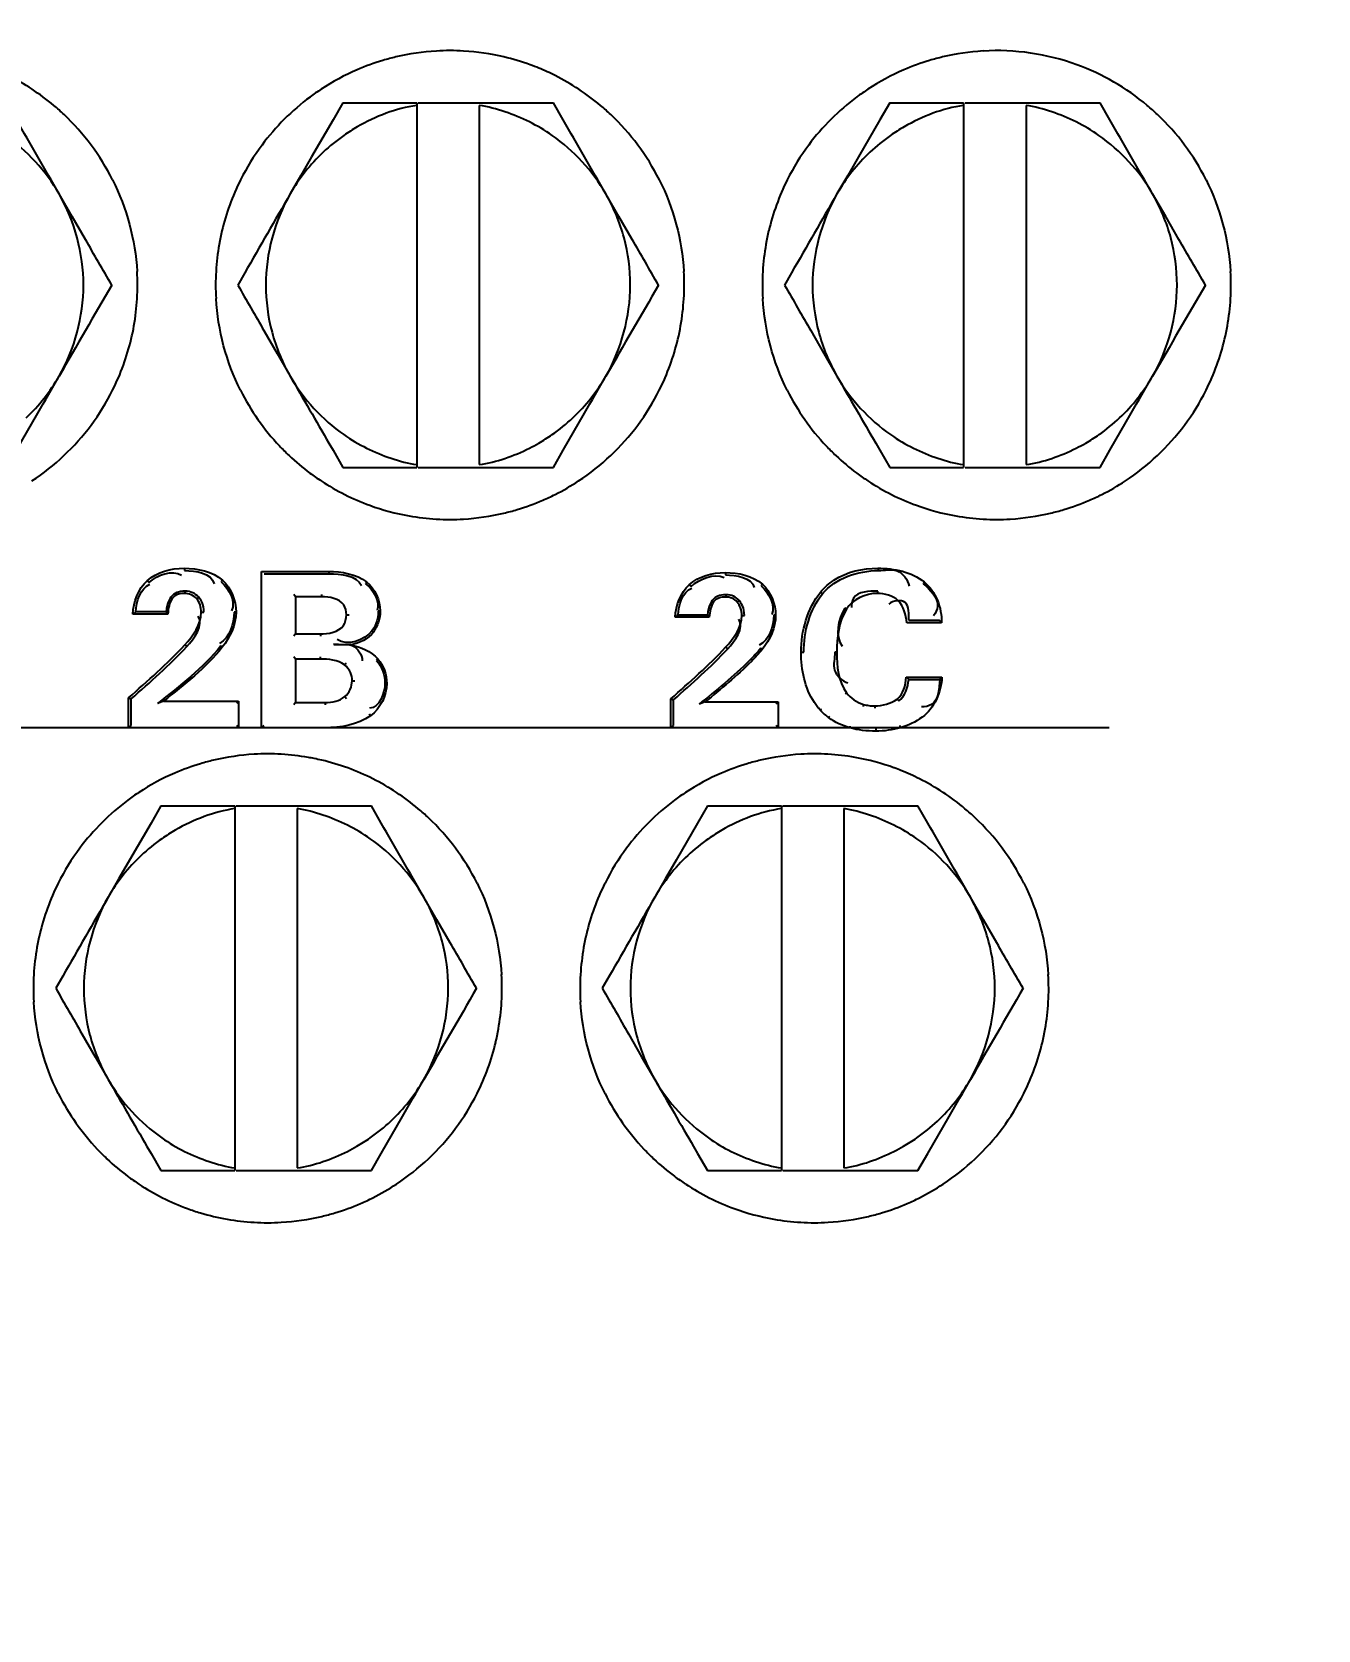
# Model space of a CAD drawing. Header units: millimetres. Extents: x 4086 to 8300, y 123 to 1549.
# Drawn here: x 6973.06 to 6979.23, y 453.67 to 461.34 of the extents above; entities that cross this region are included whole.
import ezdxf

# ---------------------------------------------------------------- set-up
doc = ezdxf.new("R2010")
doc.units = ezdxf.units.MM
doc.linetypes.add('CENTER', pattern=[0.6, 0.375, -0.075, 0.075, -0.075])
for name, color, linetype in [('中心线', 7, 'Continuous'), ('外形图', 7, 'Continuous'), ('尺寸标注', 7, 'Continuous')]:
    doc.layers.add(name, color=color, linetype=linetype)
doc.styles.add('思源黑', font='SourceHanSansCN-Normal.ttf')
doc.dimstyles.new('尺寸标注_1_4比例', dxfattribs={"dimtxt": 7, "dimasz": 6, "dimexe": 2, "dimexo": 1.5, "dimgap": 1, "dimtad": 1, "dimdec": 1, "dimlfac": 4, "dimdsep": 46, "dimtxsty": '思源黑', "dimcen": 0.09, "dimadec": 0, "dimazin": 0, "dimtp": 0.01, "dimtm": 0.01, "dimtfac": 1, "dimtdec": 1, "dimtofl": 0, "dimtmove": 0, "dimatfit": 3, "dimfxl": 1, "dimtolj": 1, "dimarcsym": 0})

# ---------------------------------------------------------------- blocks, each defined once
blk = doc.blocks.new('*D760')
at = {"layer": 'Defpoints', "color": 0}
for p in [(7000.1121, 461.4978), (6986.443, 454.4978), (7000.1121, 454.4978)]:
    blk.add_point(p, dxfattribs=at)
at = {"layer": '尺寸标注', "color": 0, "lineweight": -2}
for p, q in [((6986.443, 467.4978), (6986.443, 514.6182)), ((6998.6121, 461.4978), (6984.443, 461.4978)), ((6998.6121, 454.4978), (6984.443, 454.4978)), ((6986.443, 448.4978), (6986.443, 442.4978))]:
    blk.add_line(p, q, dxfattribs=at)
at = {"layer": '尺寸标注', "color": 0}
for points in [[(6985.443, 467.4978), (6987.443, 467.4978), (6986.443, 461.4978)], [(6987.443, 448.4978), (6985.443, 448.4978), (6986.443, 454.4978)]]:
    blk.add_solid(points, dxfattribs=at)
at = {"layer": '尺寸标注', "color": 0, "insert": (6981.8187, 508.7794), "char_height": 7, "attachment_point": 5, "rotation": 90, "style": '思源黑'}
blk.add_mtext('\\A1;28', dxfattribs=at)

msp = doc.modelspace()

# ---------------------------------------------------------------- linework, layer by layer
at = {"layer": '中心线', "linetype": 'CENTER', "ltscale": 20}
msp.add_line((7074.229, 457.9978), (6904.8666, 457.9978), dxfattribs=at)
at = {"layer": '外形图'}
for p, q in [((6974.5507, 460.9978), (6974.5032, 460.9159)), ((6974.5507, 460.9978), (6974.9052, 460.9978)), ((6974.9051, 460.9978), (6974.9051, 459.2478)), ((6974.9124, 460.9978), (6975.5609, 460.9978)), ((6975.205, 460.9849), (6975.205, 459.2608)), ((6975.6079, 460.9159), (6975.5609, 460.9978)), ((6977.1757, 460.9978), (6977.1282, 460.9159)), ((6977.1757, 460.9978), (6977.5302, 460.9978)), ((6977.5301, 460.9978), (6977.5301, 459.2478)), ((6977.5374, 460.9978), (6978.1859, 460.9978)), ((6977.83, 460.9849), (6977.83, 459.2608)), ((6978.2329, 460.9159), (6978.1859, 460.9978)), ((6974.5032, 460.9159), (6974.4002, 460.7382)), ((6977.1282, 460.9159), (6977.0252, 460.7382)), ((6974.4002, 460.7382), (6974.3488, 460.6492)), ((6977.0252, 460.7382), (6976.9738, 460.6492)), ((6974.3488, 460.6492), (6974.2974, 460.5603)), ((6976.9738, 460.6492), (6976.9224, 460.5603)), ((6973.2507, 460.4512), (6973.1877, 460.5603)), ((6975.8757, 460.4512), (6975.8127, 460.5603)), ((6978.5007, 460.4512), (6978.4377, 460.5603)), ((6973.3141, 460.3417), (6973.2507, 460.4512)), ((6975.9391, 460.3417), (6975.8757, 460.4512)), ((6978.5641, 460.3417), (6978.5007, 460.4512)), ((6974.079, 460.1809), (6974.0456, 460.1228)), ((6976.704, 460.1809), (6976.6706, 460.1228)), ((6974.1714, 459.9039), (6974.2345, 459.7945)), ((6976.7964, 459.9039), (6976.8595, 459.7945)), ((6974.2345, 459.7945), (6974.2974, 459.6853)), ((6976.8595, 459.7945), (6976.9224, 459.6853)), ((6972.9829, 459.3298), (6973.0851, 459.5074)), ((6975.6079, 459.3298), (6975.7101, 459.5074)), ((6978.2329, 459.3298), (6978.3351, 459.5074)), ((6974.4836, 459.3635), (6974.5032, 459.3298)), ((6974.5032, 459.3298), (6974.5507, 459.2478)), ((6975.5609, 459.2478), (6975.6079, 459.3298)), ((6977.1086, 459.3635), (6977.1282, 459.3298)), ((6977.1282, 459.3298), (6977.1757, 459.2478)), ((6978.1859, 459.2478), (6978.2329, 459.3298)), ((6974.5507, 459.2478), (6974.9052, 459.2478)), ((6974.9124, 459.2478), (6975.5609, 459.2478)), ((6977.1757, 459.2478), (6977.5302, 459.2478)), ((6977.5374, 459.2478), (6978.1859, 459.2478)), ((6973.611, 458.7039), (6973.6205, 458.6955)), ((6973.7882, 458.7638), (6973.7902, 458.7525)), ((6973.9719, 458.7062), (6973.9667, 458.6977)), ((6974.1601, 458.7482), (6974.4813, 458.7482)), ((6974.1731, 458.7369), (6974.4833, 458.7369)), ((6974.4813, 458.7482), (6974.4833, 458.7369)), ((6976.3854, 458.7431), (6976.3872, 458.7318)), ((6977.1192, 458.7638), (6977.1211, 458.7525)), ((6973.7913, 458.6432), (6973.7934, 458.6538)), ((6974.323, 458.627), (6974.3141, 458.6376)), ((6974.4478, 458.627), (6974.323, 458.627)), ((6974.323, 458.627), (6974.323, 458.4484)), ((6974.4478, 458.627), (6974.4498, 458.6376)), ((6974.6641, 458.698), (6974.6594, 458.689)), ((6976.2129, 458.6847), (6976.2221, 458.6763)), ((6976.3884, 458.6256), (6976.3902, 458.6363)), ((6976.5642, 458.687), (6976.5587, 458.6785)), ((6976.8434, 458.6485), (6976.8536, 458.6413)), ((6977.1162, 458.6432), (6977.1179, 458.6538)), ((6977.3408, 458.698), (6977.3357, 458.6892)), ((6973.7019, 458.5541), (6973.5558, 458.5541)), ((6973.7099, 458.5434), (6973.7019, 458.5541)), ((6973.7314, 458.6191), (6973.7246, 458.6252)), ((6973.8477, 458.6181), (6973.858, 458.625)), ((6973.8702, 458.5523), (6973.8832, 458.5521)), ((6974.0373, 458.5534), (6974.0284, 458.5531)), ((6974.7294, 458.5586), (6974.7204, 458.5583)), ((6976.3301, 458.6022), (6976.323, 458.6083)), ((6976.4433, 458.6012), (6976.4533, 458.6082)), ((6976.9674, 458.5669), (6976.9598, 458.5723)), ((6973.7099, 458.5434), (6973.5422, 458.5434)), ((6974.5669, 458.5403), (6974.5798, 458.54)), ((6976.3091, 458.5285), (6976.1459, 458.5285)), ((6976.3009, 458.5392), (6976.1592, 458.5392)), ((6976.3091, 458.5285), (6976.3009, 458.5392)), ((6976.4652, 458.5372), (6976.4779, 458.5369)), ((6976.6278, 458.5382), (6976.6187, 458.538)), ((6977.424, 458.5022), (6977.2572, 458.5022)), ((6977.4151, 458.5129), (6977.2688, 458.5129)), ((6974.323, 458.4484), (6974.3141, 458.4372)), ((6974.323, 458.4484), (6974.4405, 458.4484)), ((6974.4405, 458.4484), (6974.4425, 458.4372)), ((6974.6969, 458.4573), (6974.69, 458.4635)), ((6973.7909, 458.3955), (6973.801, 458.3879)), ((6973.9708, 458.3843), (6973.9643, 458.3909)), ((6974.323, 458.3277), (6974.3141, 458.3385)), ((6974.4405, 458.3277), (6974.323, 458.3277)), ((6974.323, 458.3277), (6974.323, 458.1188)), ((6974.4405, 458.3277), (6974.4425, 458.3385)), ((6974.7179, 458.3288), (6974.7116, 458.3214)), ((6976.388, 458.3846), (6976.3978, 458.3769)), ((6976.5631, 458.3736), (6976.5563, 458.3802)), ((6976.75, 458.3606), (6976.7628, 458.3605)), ((6976.9214, 458.3606), (6976.9122, 458.3605)), ((6974.5586, 458.2995), (6974.5673, 458.308)), ((6974.5946, 458.2238), (6974.6075, 458.2237)), ((6974.7612, 458.2113), (6974.7522, 458.2112)), ((6977.2549, 458.241), (6977.4262, 458.241)), ((6977.2668, 458.23), (6977.4164, 458.23)), ((6973.5208, 458.1413), (6973.5338, 458.1363)), ((6973.5208, 457.9982), (6973.5208, 458.1413)), ((6973.5338, 458.0091), (6973.5338, 458.1363)), ((6973.6895, 458.1256), (6973.6606, 458.1146)), ((6973.6895, 458.1256), (6974.0499, 458.1256)), ((6974.0499, 458.1256), (6974.041, 458.1146)), ((6974.0499, 458.1256), (6974.0499, 457.9982)), ((6974.323, 458.1188), (6974.3141, 458.1078)), ((6974.323, 458.1188), (6974.417, 458.1188)), ((6974.417, 458.1188), (6974.464, 458.1188)), ((6974.464, 458.1188), (6974.466, 458.1078)), ((6974.5591, 458.1475), (6974.5679, 458.1389)), ((6976.1251, 458.1371), (6976.1378, 458.1321)), ((6976.1251, 457.9978), (6976.1251, 458.1371)), ((6976.1378, 458.0088), (6976.1378, 458.1321)), ((6976.2893, 458.1219), (6976.2602, 458.1109)), ((6976.2893, 458.1219), (6976.64, 458.1219)), ((6976.64, 458.1219), (6976.6309, 458.1109)), ((6976.64, 458.1219), (6976.64, 457.9978)), ((6976.9682, 458.1662), (6976.9612, 458.1596)), ((6977.0497, 458.1099), (6977.0486, 458.0994)), ((6977.1031, 458.1031), (6977.1049, 458.0922)), ((6977.2107, 458.1355), (6977.219, 458.1267)), ((6974.683, 458.0554), (6974.6785, 458.0642)), ((6976.8425, 458.0828), (6976.849, 458.0877)), ((6976.8824, 458.0466), (6976.8886, 458.0531)), ((6973.5208, 457.9982), (6973.5338, 458.0091)), ((6974.0499, 457.9982), (6973.5208, 457.9982)), ((6974.0499, 457.9982), (6974.0409, 458.0091)), ((6974.0858, 457.9979), (6974.0499, 457.9982)), ((6974.16, 457.9978), (6974.0858, 457.9979)), ((6974.16, 457.9982), (6974.173, 458.0091)), ((6974.1892, 457.9982), (6974.16, 457.9982)), ((6974.4624, 457.9982), (6974.1892, 457.9982)), ((6976.1251, 457.9978), (6976.1378, 458.0088)), ((6976.64, 457.9978), (6976.1251, 457.9978)), ((6976.64, 457.9978), (6976.6309, 458.0088)), ((6976.7542, 457.9978), (6976.64, 457.9978)), ((6976.9835, 457.9978), (6976.7542, 457.9978)), ((6977.1089, 457.982), (6977.1106, 457.9929)), ((6973.6769, 457.6228), (6973.6293, 457.5409)), ((6973.6769, 457.6228), (6974.0313, 457.6228)), ((6974.0313, 457.6228), (6974.0313, 455.8728)), ((6974.0386, 457.6228), (6974.687, 457.6228)), ((6974.3312, 457.6099), (6974.3312, 455.8858)), ((6974.7341, 457.5409), (6974.687, 457.6228)), ((6976.3009, 457.6228), (6976.2533, 457.5409)), ((6976.3009, 457.6228), (6976.6553, 457.6228)), ((6976.6553, 457.6228), (6976.6553, 455.8728)), ((6976.6626, 457.6228), (6977.311, 457.6228)), ((6976.9552, 457.6099), (6976.9552, 455.8858)), ((6977.3581, 457.5409), (6977.311, 457.6228)), ((6973.6293, 457.5409), (6973.5264, 457.3632)), ((6976.2533, 457.5409), (6976.1504, 457.3632)), ((6973.5264, 457.3632), (6973.475, 457.2742)), ((6976.1504, 457.3632), (6976.0989, 457.2742)), ((6973.475, 457.2742), (6973.4236, 457.1853)), ((6976.0989, 457.2742), (6976.0476, 457.1853)), ((6975.0019, 457.0762), (6974.9389, 457.1853)), ((6977.6259, 457.0762), (6977.5629, 457.1853)), ((6975.0652, 456.9667), (6975.0019, 457.0762)), ((6977.6892, 456.9667), (6977.6259, 457.0762)), ((6973.2052, 456.8059), (6973.1718, 456.7478)), ((6975.8292, 456.8059), (6975.7958, 456.7478)), ((6973.2976, 456.5289), (6973.3607, 456.4195)), ((6975.9216, 456.5289), (6975.9846, 456.4195)), ((6973.3607, 456.4195), (6973.4236, 456.3103)), ((6975.9846, 456.4195), (6976.0476, 456.3103)), ((6974.7341, 455.9548), (6974.8363, 456.1324)), ((6977.3581, 455.9548), (6977.4603, 456.1324)), ((6973.6098, 455.9885), (6973.6293, 455.9548)), ((6973.6293, 455.9548), (6973.6769, 455.8728)), ((6974.687, 455.8728), (6974.7341, 455.9548)), ((6976.2338, 455.9885), (6976.2533, 455.9548)), ((6976.2533, 455.9548), (6976.3009, 455.8728)), ((6977.311, 455.8728), (6977.3581, 455.9548)), ((6973.6769, 455.8728), (6974.0313, 455.8728)), ((6974.0386, 455.8728), (6974.687, 455.8728)), ((6976.3009, 455.8728), (6976.6553, 455.8728)), ((6976.6626, 455.8728), (6977.311, 455.8728))]:
    msp.add_line(p, q, dxfattribs=at)
for points in [[(6973.7934, 458.6538), (6973.7819, 458.6533), (6973.7714, 458.6517), (6973.7618, 458.6494), (6973.7532, 458.6465), (6973.7456, 458.6429), (6973.7389, 458.639), (6973.7332, 458.6346), (6973.7285, 458.6299), (6973.7246, 458.6252)], [(6973.858, 458.625), (6973.852, 458.6312), (6973.8451, 458.6368), (6973.8375, 458.6417), (6973.8293, 458.6459), (6973.8207, 458.6493), (6973.8118, 458.6518), (6973.8026, 458.6533), (6973.7934, 458.6538)], [(6976.3902, 458.6363), (6976.3784, 458.6358), (6976.368, 458.6344), (6976.3589, 458.6323), (6976.3508, 458.6295), (6976.3438, 458.6262), (6976.3376, 458.6225), (6976.3321, 458.6182), (6976.3273, 458.6135), (6976.323, 458.6083)], [(6976.4533, 458.6082), (6976.4469, 458.6148), (6976.4401, 458.6205), (6976.4331, 458.6252), (6976.4256, 458.6291), (6976.4177, 458.6321), (6976.4092, 458.6344), (6976.4001, 458.6358), (6976.3902, 458.6363)], [(6973.7246, 458.6252), (6973.7195, 458.6172), (6973.7148, 458.6079), (6973.7106, 458.5971), (6973.707, 458.5847), (6973.7042, 458.5704), (6973.7019, 458.5541)], [(6973.8832, 458.5521), (6973.8826, 458.5655), (6973.8807, 458.5778), (6973.8778, 458.589), (6973.874, 458.5992), (6973.8695, 458.6086), (6973.8642, 458.6172), (6973.858, 458.625)], [(6974.7204, 458.5583), (6974.7197, 458.5433), (6974.7178, 458.5289), (6974.7147, 458.5151), (6974.7104, 458.5016), (6974.705, 458.4886), (6974.6982, 458.4759), (6974.69, 458.4635)], [(6976.323, 458.6083), (6976.3181, 458.6006), (6976.3135, 458.5916), (6976.3095, 458.5811), (6976.306, 458.5689), (6976.3031, 458.5551), (6976.3009, 458.5392)], [(6976.4779, 458.5369), (6976.4773, 458.55), (6976.4756, 458.562), (6976.4729, 458.5728), (6976.4693, 458.5827), (6976.4648, 458.5918), (6976.4595, 458.6003), (6976.4533, 458.6082)]]:
    msp.add_lwpolyline(points, dxfattribs=at)
for centre, radius, start, end in [((6975.0648, 460.1208), 1.127, 93.34119, 103.32243), ((6975.0645, 460.123), 1.1248, 86.66672, 93.33085), ((6975.0641, 460.121), 1.1268, 76.67426, 86.65653), ((6977.6895, 460.1208), 1.1271, 93.34141, 103.3223), ((6977.6892, 460.1231), 1.1247, 69.99756, 93.33108), ((6972.4394, 460.1225), 1.1254, 56.6635, 69.993), ((6975.0648, 460.1219), 1.126, 106.66969, 113.32849), ((6975.0645, 460.1228), 1.125, 103.33134, 106.66625), ((6975.0644, 460.1232), 1.1247, 69.99573, 76.6652), ((6975.0644, 460.1229), 1.1249, 67.70687, 69.99619), ((6975.0646, 460.1235), 1.1243, 63.32667, 67.70619), ((6977.6896, 460.1218), 1.126, 106.66942, 113.3281), ((6977.6892, 460.1227), 1.1251, 103.33121, 106.66599), ((6977.6888, 460.1224), 1.1256, 49.998, 69.9951), ((6975.0656, 460.1208), 1.1273, 113.341, 123.32104), ((6975.064, 460.1224), 1.1255, 49.99519, 63.32456), ((6977.6903, 460.1208), 1.1273, 113.3406, 123.32048), ((6972.4392, 460.1225), 1.1255, 49.99442, 56.65785), ((6975.0688, 460.1184), 1.1311, 126.70905, 143.28381), ((6975.0646, 460.1226), 1.1253, 123.32996, 126.66448), ((6977.6936, 460.1184), 1.1312, 126.70839, 143.28316), ((6977.6894, 460.1225), 1.1253, 123.32941, 126.66387), ((6972.4397, 460.1232), 1.1247, 46.65927, 49.99196), ((6972.4327, 460.118), 1.1332, 26.73165, 46.58263), ((6975.0644, 460.1232), 1.1247, 46.66008, 49.99273), ((6975.0575, 460.118), 1.1332, 26.73249, 46.5835), ((6977.6892, 460.1231), 1.1247, 46.66208, 49.99554), ((6977.6823, 460.118), 1.1332, 26.73462, 46.58555), ((6975.0569, 460.1208), 0.8777, 119.88469, 124.88436), ((6977.6819, 460.1208), 0.8777, 119.88469, 124.88436), ((6975.0664, 460.1215), 1.1274, 143.3368, 153.3165), ((6975.0561, 460.1218), 0.8763, 124.87614, 133.24101), ((6977.6912, 460.1215), 1.1274, 143.33619, 153.316), ((6977.6811, 460.1218), 0.8763, 124.87614, 133.24101), ((6975.0556, 460.1225), 0.8755, 133.25067, 141.6241), ((6977.6806, 460.1225), 0.8755, 133.25067, 141.6241), ((6975.0682, 460.1213), 1.129, 153.34884, 166.63717), ((6975.0565, 460.1221), 0.8765, 141.63375, 149.99771), ((6977.6929, 460.1213), 1.129, 153.34834, 166.63688), ((6977.6815, 460.1221), 0.8765, 141.63375, 149.99771), ((7160.2792, 353.2185), 214.7358, 150.008043, 150.12485), ((6975.0539, 460.1224), 0.8761, 22.50071, 29.99059), ((7162.9042, 353.2185), 214.7358, 150.008043, 150.12485), ((6977.6789, 460.1224), 0.8761, 22.50071, 29.99059), ((6975.054, 460.1226), 0.8759, 15.00065, 22.49272), ((6977.679, 460.1226), 0.8759, 15.00065, 22.49272), ((6975.0682, 460.1222), 1.1289, 166.68207, 179.96905), ((6975.051, 460.1223), 0.8789, 0.03198, 14.96528), ((6977.6929, 460.1222), 1.1288, 166.6818, 179.96904), ((6977.676, 460.1223), 0.8789, 0.03198, 14.96528), ((6972.4391, 460.123), 1.1253, 359.99251, 3.32413), ((6975.0639, 460.123), 1.1252, 359.99251, 3.32425), ((6977.6887, 460.123), 1.1252, 359.99251, 3.3245), ((7165.8218, 348.4682), 222.4346, 149.869842, 150.000055), ((6972.4354, 460.1234), 1.129, 346.68414, 359.9691), ((6975.0645, 460.1227), 1.1251, 179.99251, 183.32459), ((6975.0591, 460.1233), 0.8789, 180.03198, 194.96528), ((7168.4468, 348.4682), 222.4346, 149.869842, 150.000055), ((6975.0601, 460.1234), 1.129, 346.68362, 359.96909), ((6977.6891, 460.1227), 1.125, 179.99251, 183.32468), ((6977.6841, 460.1233), 0.8789, 180.03198, 194.96528), ((7171.0718, 348.4682), 222.4346, 149.869842, 150.000055), ((6977.685, 460.1234), 1.1289, 346.68314, 359.96908), ((6972.4355, 460.1243), 1.1291, 333.3526, 346.63933), ((6975.0588, 460.1242), 0.8788, 195.02903, 209.96306), ((6975.0602, 460.1243), 1.1291, 333.35159, 346.63878), ((6977.6838, 460.1242), 0.8788, 195.02903, 209.96306), ((6977.685, 460.1243), 1.1291, 333.35084, 346.63829), ((6972.4263, 460.1256), 0.8795, 313.29118, 329.96179), ((6975.0513, 460.1256), 0.8795, 313.29118, 329.96179), ((6977.6763, 460.1256), 0.8795, 313.29118, 329.96179), ((6972.4373, 460.1241), 1.1274, 323.34115, 333.32023), ((6975.0691, 460.126), 1.1307, 206.70277, 223.28122), ((6975.062, 460.1241), 1.1274, 323.3399, 333.31922), ((6977.6938, 460.126), 1.1307, 206.70344, 223.28196), ((6977.6869, 460.1241), 1.1274, 323.33912, 333.31847), ((6975.0541, 460.1238), 0.8763, 304.87614, 313.24101), ((6977.6791, 460.1238), 0.8763, 304.87614, 313.24101), ((6972.4334, 460.1291), 1.1336, 303.40991, 323.2565), ((6975.0501, 460.1141), 0.865, 235.08374, 243.51002), ((6975.053, 460.1251), 0.878, 299.96582, 304.88382), ((6975.0581, 460.1292), 1.1336, 303.40848, 323.25519), ((6977.6751, 460.1141), 0.865, 235.08374, 243.51002), ((6977.678, 460.1251), 0.878, 299.96582, 304.88382), ((6977.6828, 460.1292), 1.1336, 303.40764, 323.25437), ((6975.0642, 460.1226), 1.1248, 223.32476, 226.66011), ((6975.0697, 460.0963), 0.8447, 296.4422, 299.95926), ((6977.6889, 460.1226), 1.1248, 223.32546, 226.66081), ((6977.6947, 460.0963), 0.8447, 296.4422, 299.95926), ((6975.0647, 460.1233), 1.1257, 226.66351, 233.32347), ((6977.6895, 460.1233), 1.1257, 226.66422, 233.3241), ((6975.0641, 460.1226), 1.1248, 233.32688, 236.6623), ((6975.0658, 460.1259), 1.1285, 236.68443, 249.9735), ((6975.0636, 460.1236), 1.1259, 296.67088, 303.32986), ((6977.6889, 460.1226), 1.1248, 233.32751, 236.66289), ((6977.6906, 460.126), 1.1285, 236.68504, 249.97405), ((6977.6883, 460.1237), 1.126, 296.67015, 303.32908), ((6975.0638, 460.1236), 1.1258, 286.67062, 293.33), ((6975.064, 460.1228), 1.125, 293.33339, 296.6684), ((6977.6885, 460.1237), 1.1259, 286.67003, 293.32931), ((6977.6888, 460.1229), 1.1251, 293.33269, 296.66767), ((6975.0641, 460.1226), 1.1248, 249.99565, 259.99669), ((6975.0642, 460.1235), 1.1257, 260.00011, 266.6631), ((6975.0638, 460.1247), 1.1269, 273.34117, 283.32306), ((6975.0641, 460.1228), 1.1249, 283.33201, 286.6672), ((6977.6889, 460.1227), 1.1248, 249.99617, 259.99699), ((6977.689, 460.1236), 1.1258, 260.00041, 266.66299), ((6977.6886, 460.1248), 1.127, 273.34087, 283.32253), ((6977.6888, 460.1228), 1.125, 283.33149, 286.66661), ((6975.0641, 460.1226), 1.1248, 266.6665, 273.33088), ((6977.6889, 460.1227), 1.1249, 266.66639, 273.33058), ((6974.2432, 457.6681), 1.1214, 127.80985, 128.69202), ((6976.7995, 457.7276), 1.0338, 128.26754, 129.21486), ((6976.8713, 458.0518), 0.7129, 39.17648, 40.2956), ((6976.6799, 457.6082), 0.855, 46.65412, 47.74359), ((6976.8897, 458.7086), 0.7116, 317.73146, 318.9221), ((6977.0525, 458.2747), 0.2845, 222.42656, 233.29816), ((6974.1895, 456.746), 1.1269, 93.3437, 103.32655), ((6974.1892, 456.748), 1.1248, 86.66872, 93.33345), ((6974.1891, 456.7471), 1.1257, 80.00191, 86.6653), ((6976.8142, 456.7459), 1.1269, 93.34437, 103.32689), ((6976.8139, 456.7479), 1.1249, 86.66958, 93.33412), ((6976.8138, 456.7471), 1.1258, 80.00341, 86.66617), ((6974.1895, 456.7472), 1.1257, 106.67424, 113.3342), ((6974.1892, 456.748), 1.1248, 103.33555, 106.67083), ((6974.1893, 456.7486), 1.1242, 78.52847, 79.99894), ((6974.1891, 456.7476), 1.1252, 76.66635, 78.5285), ((6974.1892, 456.748), 1.1249, 63.32936, 76.66676), ((6976.8142, 456.7471), 1.1258, 106.6744, 113.3342), ((6976.8139, 456.7479), 1.1249, 103.33589, 106.67099), ((6976.8139, 456.7479), 1.1249, 69.99913, 80.00001), ((6976.8137, 456.7475), 1.1254, 68.30359, 69.99953), ((6976.814, 456.7482), 1.1246, 63.33044, 68.30338), ((6974.1902, 456.7462), 1.1269, 113.34669, 123.32857), ((6974.1887, 456.7471), 1.1258, 56.66744, 63.32688), ((6976.8149, 456.7461), 1.127, 113.34668, 123.32829), ((6976.8138, 456.7478), 1.125, 56.66607, 63.33167), ((6974.1935, 456.7438), 1.1307, 126.71716, 143.29484), ((6974.1892, 456.748), 1.1249, 123.33754, 126.67256), ((6974.1885, 456.7471), 1.1259, 49.99946, 56.6618), ((6976.8182, 456.7438), 1.1308, 126.71675, 143.2943), ((6976.814, 456.7479), 1.1249, 123.33727, 126.67219), ((6976.8133, 456.7471), 1.1259, 50.00206, 56.66359), ((6974.189, 456.7478), 1.1251, 46.66547, 49.99701), ((6974.1821, 456.7426), 1.1336, 26.74253, 46.58904), ((6976.8138, 456.7478), 1.1251, 46.66752, 49.99962), ((6976.8068, 456.7426), 1.1336, 26.74459, 46.59115), ((6974.1831, 456.7458), 0.8777, 119.88469, 124.88436), ((6976.8071, 456.7458), 0.8777, 119.88469, 124.88436), ((6974.1911, 456.7468), 1.127, 143.3479, 153.32905), ((6974.1822, 456.7468), 0.8763, 124.87614, 133.24101), ((6976.8158, 456.7468), 1.127, 143.34739, 153.32858), ((6976.8062, 456.7468), 0.8763, 124.87614, 133.24101), ((6974.1818, 456.7475), 0.8755, 133.25067, 141.6241), ((6976.8058, 456.7475), 0.8755, 133.25067, 141.6241), ((6974.193, 456.7466), 1.1288, 153.3615, 166.65095), ((6974.1826, 456.7471), 0.8765, 141.63375, 149.99771), ((6976.8176, 456.7466), 1.1288, 153.36102, 166.65064), ((6976.8066, 456.7471), 0.8765, 141.63375, 149.99771), ((7159.4054, 349.8435), 214.7358, 150.008043, 150.12485), ((6974.18, 456.7474), 0.8761, 22.50071, 29.99059), ((7162.0293, 349.8435), 214.7358, 150.008043, 150.12485), ((6976.804, 456.7474), 0.8761, 22.50071, 29.99059), ((6974.1802, 456.7476), 0.8759, 15.00065, 22.49272), ((6976.8042, 456.7476), 0.8759, 15.00065, 22.49272), ((6974.1932, 456.7475), 1.1288, 166.69589, 179.98293), ((6974.1772, 456.7473), 0.8789, 0.03198, 14.96528), ((6976.8178, 456.7475), 1.1287, 166.69559, 179.98293), ((6976.8012, 456.7473), 0.8789, 0.03198, 14.96528), ((6974.1888, 456.7477), 1.1253, 0.00622, 3.3378), ((6976.8136, 456.7477), 1.1252, 0.00622, 3.33803), ((6974.1895, 456.7479), 1.1251, 180.00622, 183.33821), ((6974.1853, 456.7483), 0.8789, 180.03198, 194.96528), ((7167.573, 345.0932), 222.4346, 149.869842, 150.000055), ((6974.1852, 456.7482), 1.1289, 346.69704, 359.98297), ((6976.8142, 456.7479), 1.1251, 180.00622, 183.3383), ((6976.8093, 456.7483), 0.8789, 180.03198, 194.96528), ((7170.197, 345.0932), 222.4346, 149.869842, 150.000055), ((6976.81, 456.7482), 1.1289, 346.6966, 359.98296), ((6974.185, 456.7492), 0.8788, 195.02903, 209.96306), ((6974.1855, 456.749), 1.1289, 333.36322, 346.65216), ((6976.809, 456.7492), 0.8788, 195.02903, 209.96306), ((6976.8102, 456.749), 1.1288, 333.36246, 346.65171), ((6974.1775, 456.7506), 0.8795, 313.29118, 329.96179), ((6976.8015, 456.7506), 0.8795, 313.29118, 329.96179), ((6974.1944, 456.7514), 1.1311, 206.71398, 223.28938), ((6974.1874, 456.7488), 1.127, 323.34948, 333.33074), ((6976.8191, 456.7514), 1.1311, 206.71474, 223.29039), ((6976.8121, 456.7488), 1.127, 323.34862, 333.32998), ((6974.1802, 456.7488), 0.8763, 304.87614, 313.24101), ((6976.8042, 456.7488), 0.8763, 304.87614, 313.24101), ((6974.1763, 456.7391), 0.865, 235.08374, 243.51002), ((6974.1792, 456.7501), 0.878, 299.96582, 304.88382), ((6974.1834, 456.7538), 1.1332, 303.41379, 323.26467), ((6976.8002, 456.7391), 0.865, 235.08374, 243.51002), ((6976.8032, 456.7501), 0.878, 299.96582, 304.88382), ((6976.8082, 456.7538), 1.1332, 303.41302, 323.26376), ((6974.1896, 456.748), 1.1252, 223.33281, 226.6675), ((6974.1959, 456.7213), 0.8447, 296.4422, 299.95926), ((6976.8143, 456.748), 1.1252, 223.33378, 226.66848), ((6976.8199, 456.7213), 0.8447, 296.4422, 299.95926), ((6974.1901, 456.7486), 1.1261, 226.67089, 233.32952), ((6976.8148, 456.7487), 1.1261, 226.67188, 233.33051), ((6974.1895, 456.7479), 1.1251, 233.33294, 236.66772), ((6974.1912, 456.7512), 1.1288, 236.68973, 249.97662), ((6974.1889, 456.7483), 1.1256, 296.67491, 303.33511), ((6976.8142, 456.748), 1.1252, 233.33392, 236.66869), ((6976.8159, 456.7513), 1.1288, 236.69071, 249.97742), ((6976.8136, 456.7483), 1.1256, 296.67433, 303.33439), ((6974.1891, 456.7483), 1.1256, 286.67322, 293.33348), ((6974.1894, 456.7475), 1.1247, 293.33689, 296.67244), ((6976.8138, 456.7484), 1.1256, 286.67291, 293.33298), ((6976.8141, 456.7476), 1.1248, 293.3364, 296.67186), ((6974.1894, 456.7478), 1.125, 249.99887, 253.33115), ((6974.1896, 456.7486), 1.1258, 253.33453, 259.99657), ((6974.1895, 456.7486), 1.1257, 260.00222, 266.66485), ((6974.1891, 456.7496), 1.1268, 273.34283, 283.32526), ((6974.1894, 456.7475), 1.1247, 283.3343, 286.66982), ((6976.8141, 456.7478), 1.125, 249.99964, 259.99936), ((6976.8142, 456.7486), 1.1258, 260.00275, 266.66518), ((6976.8138, 456.7497), 1.1269, 273.34294, 283.32505), ((6976.8141, 456.7476), 1.1248, 283.33409, 286.66951), ((6974.1894, 456.7476), 1.1248, 266.66828, 273.33262), ((6976.8141, 456.7477), 1.1249, 266.66861, 273.33274)]:
    msp.add_arc(centre, radius, start, end, dxfattribs=at)
for points in [[(6974.9051, 460.9849), (6974.8049, 460.9705), (6974.7074, 460.9322), (6974.6196, 460.8818)], [(6975.3283, 460.954), (6975.2882, 460.9676), (6975.247, 460.9789), (6975.205, 460.9849)], [(6975.5551, 460.8408), (6975.4858, 460.8891), (6975.4084, 460.927), (6975.3283, 460.954)], [(6977.5301, 460.9849), (6977.4299, 460.9705), (6977.3324, 460.9322), (6977.2446, 460.8818)], [(6977.9533, 460.954), (6977.9132, 460.9676), (6977.872, 460.9789), (6977.83, 460.9849)], [(6978.1801, 460.8408), (6978.1108, 460.8891), (6978.0334, 460.927), (6977.9533, 460.954)], [(6973.1877, 460.5603), (6973.1193, 460.6788), (6973.0511, 460.7973), (6972.9829, 460.9159)], [(6975.8127, 460.5603), (6975.7443, 460.6788), (6975.6761, 460.7973), (6975.6079, 460.9159)], [(6978.4377, 460.5603), (6978.3693, 460.6788), (6978.3011, 460.7973), (6978.2329, 460.9159)], [(6973.1877, 460.5603), (6973.1242, 460.6702), (6973.0343, 460.7682), (6972.9301, 460.8408)], [(6975.8127, 460.5603), (6975.7492, 460.6702), (6975.6593, 460.7682), (6975.5551, 460.8408)], [(6978.4377, 460.5603), (6978.3742, 460.6702), (6978.2843, 460.7682), (6978.1801, 460.8408)], [(6973.4448, 460.6277), (6973.5129, 460.4922), (6973.5537, 460.3396), (6973.5625, 460.1882)], [(6976.0695, 460.6277), (6976.1376, 460.4922), (6976.1784, 460.3396), (6976.1872, 460.1882)], [(6978.6943, 460.6278), (6978.7624, 460.4922), (6978.8032, 460.3396), (6978.812, 460.1882)], [(6973.3049, 460.1228), (6973.3049, 460.2738), (6973.2632, 460.4296), (6973.1877, 460.5603)], [(6974.2974, 460.5603), (6974.222, 460.4296), (6974.1802, 460.2738), (6974.1802, 460.1228)], [(6976.9224, 460.5603), (6976.847, 460.4296), (6976.8052, 460.2738), (6976.8052, 460.1228)], [(6973.4409, 460.1228), (6973.3986, 460.1958), (6973.3563, 460.2687), (6973.3141, 460.3417)], [(6976.0659, 460.1228), (6976.0236, 460.1958), (6975.9813, 460.2687), (6975.9391, 460.3417)], [(6978.6909, 460.1228), (6978.6486, 460.1958), (6978.6063, 460.2687), (6978.5641, 460.3417)], [(6973.1877, 459.6853), (6973.2632, 459.8161), (6973.3049, 459.9718), (6973.3049, 460.1228)], [(6974.0456, 460.1228), (6974.0875, 460.0498), (6974.1294, 459.9769), (6974.1714, 459.9039)], [(6975.8127, 459.6853), (6975.8882, 459.8161), (6975.9299, 459.9718), (6975.9299, 460.1228)], [(6976.6706, 460.1228), (6976.7125, 460.0498), (6976.7544, 459.9769), (6976.7964, 459.9039)], [(6978.4377, 459.6853), (6978.5132, 459.8161), (6978.5549, 459.9718), (6978.5549, 460.1228)], [(6974.059, 459.6179), (6973.9909, 459.7535), (6973.9501, 459.906), (6973.9413, 460.0574)], [(6976.6837, 459.6179), (6976.6156, 459.7535), (6976.5748, 459.906), (6976.566, 460.0574)], [(6973.0851, 459.5074), (6973.1193, 459.5668), (6973.1535, 459.626), (6973.1877, 459.6853)], [(6974.2974, 459.6853), (6974.3594, 459.578), (6974.4215, 459.4707), (6974.4836, 459.3635)], [(6974.2974, 459.6853), (6974.3609, 459.5754), (6974.4508, 459.4774), (6974.555, 459.4049)], [(6975.7101, 459.5074), (6975.7443, 459.5668), (6975.7785, 459.626), (6975.8127, 459.6853)], [(6976.9224, 459.6853), (6976.9844, 459.578), (6977.0465, 459.4707), (6977.1086, 459.3635)], [(6976.9224, 459.6853), (6976.9859, 459.5754), (6977.0758, 459.4774), (6977.18, 459.4049)], [(6978.3351, 459.5074), (6978.3693, 459.5668), (6978.4035, 459.626), (6978.4377, 459.6853)], [(6974.6643, 459.34), (6974.7022, 459.3211), (6974.7417, 459.3052), (6974.7818, 459.2916)], [(6975.205, 459.2608), (6975.2887, 459.2728), (6975.3702, 459.3024), (6975.4459, 459.34)], [(6977.2893, 459.34), (6977.3272, 459.3211), (6977.3667, 459.3052), (6977.4068, 459.2916)], [(6977.83, 459.2608), (6977.9137, 459.2728), (6977.9952, 459.3024), (6978.0709, 459.34)], [(6974.7818, 459.2916), (6974.8219, 459.2781), (6974.8632, 459.2668), (6974.9051, 459.2608)], [(6977.4068, 459.2916), (6977.4469, 459.2781), (6977.4882, 459.2668), (6977.5301, 459.2608)], [(6973.5422, 458.5434), (6973.544, 458.6016), (6973.568, 458.6647), (6973.611, 458.7039)], [(6973.611, 458.7039), (6973.6571, 458.7459), (6973.7259, 458.7638), (6973.7882, 458.7638)], [(6973.6205, 458.6955), (6973.6596, 458.7311), (6973.7313, 458.7596), (6973.7752, 458.7302)], [(6973.7882, 458.7638), (6973.8524, 458.7638), (6973.9239, 458.7488), (6973.9719, 458.7062)], [(6973.7902, 458.7525), (6973.8421, 458.7525), (6973.9203, 458.7399), (6973.9325, 458.6895)], [(6973.9719, 458.7062), (6974.0134, 458.6695), (6974.0373, 458.6088), (6974.0373, 458.5534)], [(6974.16, 457.9982), (6974.16, 458.2482), (6974.1601, 458.4982), (6974.1602, 458.7482)], [(6974.4813, 458.7482), (6974.5445, 458.7482), (6974.614, 458.7366), (6974.6641, 458.698)], [(6974.4833, 458.7369), (6974.5387, 458.7369), (6974.617, 458.7308), (6974.6396, 458.6802)], [(6976.2129, 458.6847), (6976.2578, 458.7256), (6976.3247, 458.7431), (6976.3854, 458.7431)], [(6976.2221, 458.6763), (6976.2627, 458.7133), (6976.3313, 458.7417), (6976.3811, 458.7187)], [(6976.3854, 458.7431), (6976.4478, 458.7431), (6976.5174, 458.7284), (6976.5642, 458.687)], [(6976.3872, 458.7318), (6976.4376, 458.7318), (6976.5139, 458.7197), (6976.5256, 458.6706)], [(6976.8536, 458.6413), (6976.9145, 458.7163), (6977.0246, 458.7524), (6977.1211, 458.7525)], [(6977.1192, 458.7638), (6977.1962, 458.764), (6977.2806, 458.7462), (6977.3408, 458.698)], [(6973.5558, 458.5541), (6973.5592, 458.6038), (6973.5776, 458.6686), (6973.6238, 458.6871)], [(6973.9667, 458.6977), (6974.0033, 458.6653), (6974.0379, 458.6031), (6974.0157, 458.5596)], [(6974.6594, 458.689), (6974.6964, 458.6605), (6974.7291, 458.6047), (6974.7149, 458.5601)], [(6974.6641, 458.698), (6974.7047, 458.6667), (6974.7294, 458.6099), (6974.7294, 458.5586)], [(6976.1459, 458.5285), (6976.1477, 458.5852), (6976.171, 458.6466), (6976.2129, 458.6847)], [(6976.1592, 458.5392), (6976.1626, 458.5874), (6976.1804, 458.6504), (6976.2253, 458.6682)], [(6976.5587, 458.6785), (6976.5951, 458.6463), (6976.6283, 458.5866), (6976.6094, 458.5419)], [(6976.5642, 458.687), (6976.6046, 458.6512), (6976.6278, 458.5922), (6976.6278, 458.5382)], [(6976.75, 458.3606), (6976.75, 458.4615), (6976.7797, 458.5703), (6976.8434, 458.6485)], [(6976.7628, 458.3605), (6976.7628, 458.4589), (6976.7915, 458.565), (6976.8536, 458.6413)], [(6977.1162, 458.6432), (6977.0604, 458.6432), (6976.9963, 458.6145), (6976.9674, 458.5669)], [(6977.3408, 458.698), (6977.3961, 458.6537), (6977.4272, 458.573), (6977.424, 458.5022)], [(6973.7909, 458.3955), (6973.8308, 458.4384), (6973.8702, 458.4937), (6973.8702, 458.5523)], [(6974.0284, 458.5531), (6974.0284, 458.4978), (6974.0065, 458.4292), (6973.9578, 458.4029)], [(6974.0373, 458.5534), (6974.0373, 458.4928), (6974.0084, 458.4318), (6973.9708, 458.3843)], [(6976.9598, 458.5723), (6976.9282, 458.52), (6976.9097, 458.437), (6976.9481, 458.3895)], [(6976.9674, 458.5669), (6976.931, 458.5066), (6976.9213, 458.4311), (6976.9214, 458.3606)], [(6973.801, 458.3879), (6973.8364, 458.4259), (6973.8844, 458.4905), (6973.8557, 458.5339)], [(6976.388, 458.3846), (6976.4269, 458.4263), (6976.4652, 458.4802), (6976.4652, 458.5372)], [(6976.3978, 458.3769), (6976.4323, 458.414), (6976.4791, 458.477), (6976.4511, 458.5192)], [(6976.6187, 458.538), (6976.6187, 458.485), (6976.5972, 458.4177), (6976.5493, 458.395)], [(6976.6278, 458.5382), (6976.6278, 458.4793), (6976.5997, 458.4199), (6976.5631, 458.3736)], [(6974.69, 458.4635), (6974.6565, 458.417), (6974.5696, 458.3879), (6974.5233, 458.4217)], [(6974.6969, 458.4573), (6974.6726, 458.4236), (6974.629, 458.4045), (6974.5883, 458.3961)], [(6973.5208, 458.1413), (6973.6134, 458.2232), (6973.7067, 458.305), (6973.7909, 458.3955)], [(6973.5338, 458.1363), (6973.6253, 458.2174), (6973.7176, 458.2984), (6973.801, 458.3879)], [(6973.9643, 458.3908), (6973.8795, 458.2835), (6973.7673, 458.2004), (6973.6607, 458.1146)], [(6973.9708, 458.3843), (6973.8919, 458.2843), (6973.7883, 458.206), (6973.6895, 458.1256)], [(6974.5586, 458.2995), (6974.5267, 458.3245), (6974.481, 458.3277), (6974.4405, 458.3277)], [(6974.5883, 458.3961), (6974.6359, 458.3858), (6974.6856, 458.3652), (6974.7179, 458.3288)], [(6974.7116, 458.3214), (6974.7376, 458.2921), (6974.7522, 458.2503), (6974.7522, 458.2112)], [(6974.7179, 458.3288), (6974.7456, 458.2975), (6974.7612, 458.253), (6974.7612, 458.2113)], [(6976.1251, 458.1371), (6976.2152, 458.2169), (6976.306, 458.2965), (6976.388, 458.3846)], [(6976.1378, 458.1322), (6976.2269, 458.2111), (6976.3167, 458.2899), (6976.3978, 458.377)], [(6976.8144, 458.1186), (6976.7679, 458.1879), (6976.75, 458.2771), (6976.75, 458.3606)], [(6976.9214, 458.3606), (6976.9214, 458.294), (6976.9284, 458.2197), (6976.9682, 458.1662)], [(6974.7522, 458.2112), (6974.7522, 458.1645), (6974.7251, 458.0925), (6974.6785, 458.0924)], [(6974.7612, 458.2113), (6974.7612, 458.1531), (6974.7301, 458.0894), (6974.683, 458.0554)], [(6977.2107, 458.1355), (6977.2412, 458.1584), (6977.253, 458.2029), (6977.2549, 458.241)], [(6977.219, 458.1267), (6977.2493, 458.1495), (6977.2633, 458.1922), (6977.2668, 458.23)], [(6977.4262, 458.241), (6977.4235, 458.1696), (6977.3894, 458.0904), (6977.3313, 458.0488)], [(6977.1031, 458.1031), (6977.1406, 458.1031), (6977.1807, 458.1131), (6977.2107, 458.1355)], [(6974.683, 458.0554), (6974.6218, 458.0113), (6974.5394, 457.9984), (6974.464, 457.9982)], [(6976.9835, 457.9978), (6976.9475, 458.008), (6976.9125, 458.0243), (6976.8824, 458.0466)], [(6977.3313, 458.0488), (6977.2997, 458.0261), (6977.2636, 458.0087), (6977.2262, 457.9978)], [(6977.1089, 457.982), (6977.0668, 457.982), (6977.0241, 457.9864), (6976.9835, 457.9978)], [(6977.2268, 457.998), (6977.1887, 457.9868), (6977.1485, 457.982), (6977.1089, 457.982)], [(6974.0313, 457.6099), (6973.9311, 457.5955), (6973.8335, 457.5572), (6973.7458, 457.5068)], [(6974.4545, 457.579), (6974.4144, 457.5926), (6974.3731, 457.6039), (6974.3312, 457.6099)], [(6974.6813, 457.4658), (6974.612, 457.5141), (6974.5346, 457.552), (6974.4545, 457.579)], [(6976.6553, 457.6099), (6976.5551, 457.5955), (6976.4575, 457.5572), (6976.3698, 457.5068)], [(6977.0785, 457.579), (6977.0384, 457.5926), (6976.9971, 457.6039), (6976.9552, 457.6099)], [(6977.3053, 457.4658), (6977.236, 457.5141), (6977.1586, 457.552), (6977.0785, 457.579)], [(6974.9389, 457.1853), (6974.8705, 457.3038), (6974.8023, 457.4223), (6974.7341, 457.5409)], [(6977.5629, 457.1853), (6977.4945, 457.3038), (6977.4262, 457.4223), (6977.3581, 457.5409)], [(6974.9389, 457.1853), (6974.8754, 457.2952), (6974.7855, 457.3932), (6974.6813, 457.4658)], [(6977.5629, 457.1853), (6977.4994, 457.2952), (6977.4094, 457.3932), (6977.3053, 457.4658)], [(6975.1944, 457.2527), (6975.2625, 457.1172), (6975.3034, 456.9646), (6975.3122, 456.8132)], [(6977.8192, 457.2528), (6977.8872, 457.1172), (6977.9281, 456.9646), (6977.937, 456.8132)], [(6973.4236, 457.1853), (6973.3481, 457.0546), (6973.3064, 456.8988), (6973.3064, 456.7478)], [(6976.0476, 457.1853), (6975.9721, 457.0546), (6975.9304, 456.8988), (6975.9304, 456.7478)], [(6975.1921, 456.7478), (6975.1498, 456.8208), (6975.1075, 456.8937), (6975.0652, 456.9667)], [(6977.8161, 456.7478), (6977.7738, 456.8208), (6977.7315, 456.8937), (6977.6892, 456.9667)], [(6973.1718, 456.7478), (6973.2137, 456.6748), (6973.2556, 456.6019), (6973.2976, 456.5289)], [(6974.9389, 456.3103), (6975.0143, 456.4411), (6975.0561, 456.5968), (6975.0561, 456.7478)], [(6975.7958, 456.7478), (6975.8377, 456.6748), (6975.8796, 456.6019), (6975.9216, 456.5289)], [(6977.5629, 456.3103), (6977.6383, 456.4411), (6977.6801, 456.5968), (6977.6801, 456.7478)], [(6973.1841, 456.2429), (6973.116, 456.3784), (6973.0751, 456.531), (6973.0663, 456.6824)], [(6975.8088, 456.2429), (6975.7407, 456.3784), (6975.6998, 456.531), (6975.691, 456.6824)], [(6973.4236, 456.3103), (6973.4856, 456.203), (6973.5476, 456.0957), (6973.6098, 455.9885)], [(6973.4236, 456.3103), (6973.4871, 456.2004), (6973.577, 456.1024), (6973.6812, 456.0299)], [(6974.8363, 456.1324), (6974.8705, 456.1918), (6974.9046, 456.251), (6974.9389, 456.3103)], [(6976.0476, 456.3103), (6976.1096, 456.203), (6976.1716, 456.0957), (6976.2338, 455.9885)], [(6976.0476, 456.3103), (6976.1111, 456.2004), (6976.201, 456.1024), (6976.3052, 456.0299)], [(6977.4603, 456.1324), (6977.4945, 456.1918), (6977.5286, 456.251), (6977.5629, 456.3103)], [(6973.7904, 455.965), (6973.8284, 455.9461), (6973.8678, 455.9302), (6973.908, 455.9166)], [(6974.3312, 455.8858), (6974.4149, 455.8978), (6974.4964, 455.9274), (6974.572, 455.965)], [(6976.4144, 455.965), (6976.4524, 455.9461), (6976.4918, 455.9302), (6976.532, 455.9166)], [(6976.9552, 455.8858), (6977.0389, 455.8978), (6977.1204, 455.9274), (6977.196, 455.965)], [(6973.908, 455.9166), (6973.9481, 455.9031), (6973.9893, 455.8918), (6974.0313, 455.8858)], [(6976.532, 455.9166), (6976.5721, 455.9031), (6976.6133, 455.8918), (6976.6553, 455.8858)]]:
    msp.add_open_spline(points, degree=3, dxfattribs=at)
for points, knots in [([(6976.8434, 458.6485), (6976.8616, 458.671), (6976.9383, 458.7408), (6977.0461, 458.7637), (6977.1192, 458.7638)], [0, 0, 0, 0, 0.283345, 1, 1, 1, 1]), ([(6977.1211, 458.7525), (6977.151, 458.7526), (6977.2163, 458.7703), (6977.2638, 458.7087), (6977.2689, 458.678)], [0, 0, 0, 0, 0.489719, 1, 1, 1, 1]), ([(6973.7913, 458.6432), (6973.781, 458.6432), (6973.759, 458.6404), (6973.7382, 458.6286), (6973.7314, 458.6191)], [0, 0, 0, 0, 0.469612, 1, 1, 1, 1]), ([(6973.8477, 458.6181), (6973.8407, 458.6262), (6973.8227, 458.6384), (6973.8016, 458.6432), (6973.7913, 458.6432)], [0, 0, 0, 0, 0.51004, 1, 1, 1, 1]), ([(6974.5669, 458.5403), (6974.5669, 458.5565), (6974.5542, 458.6147), (6974.4857, 458.627), (6974.4478, 458.627)], [0, 0, 0, 0, 0.300099, 1, 1, 1, 1]), ([(6977.1179, 458.6538), (6977.0775, 458.6538), (6977.0014, 458.6525), (6976.9908, 458.59), (6976.9919, 458.5747)], [0, 0, 0, 0, 0.724183, 1, 1, 1, 1]), ([(6977.2572, 458.5022), (6977.2538, 458.5397), (6977.2326, 458.6202), (6977.1515, 458.6432), (6977.1162, 458.6432)], [0, 0, 0, 0, 0.516139, 1, 1, 1, 1]), ([(6977.3357, 458.6892), (6977.3691, 458.6624), (6977.4247, 458.608), (6977.3964, 458.5488), (6977.3861, 458.5359)], [0, 0, 0, 0, 0.722034, 1, 1, 1, 1]), ([(6973.7314, 458.6191), (6973.7238, 458.6086), (6973.7142, 458.5831), (6973.7109, 458.5569), (6973.7099, 458.5434)], [0, 0, 0, 0, 0.488758, 1, 1, 1, 1]), ([(6973.8702, 458.5523), (6973.8702, 458.5641), (6973.867, 458.5879), (6973.8555, 458.6093), (6973.8477, 458.6181)], [0, 0, 0, 0, 0.501082, 1, 1, 1, 1]), ([(6974.7294, 458.5586), (6974.7294, 458.5403), (6974.7239, 458.5042), (6974.7073, 458.4716), (6974.6969, 458.4573)], [0, 0, 0, 0, 0.50822, 1, 1, 1, 1]), ([(6976.3301, 458.6022), (6976.3229, 458.5922), (6976.3135, 458.5674), (6976.3101, 458.5419), (6976.3091, 458.5285)], [0, 0, 0, 0, 0.478549, 1, 1, 1, 1]), ([(6976.3884, 458.6256), (6976.3773, 458.6256), (6976.3555, 458.6234), (6976.3362, 458.6107), (6976.3301, 458.6022)], [0, 0, 0, 0, 0.514826, 1, 1, 1, 1]), ([(6976.4433, 458.6012), (6976.4364, 458.6091), (6976.4194, 458.6221), (6976.3985, 458.6256), (6976.3884, 458.6256)], [0, 0, 0, 0, 0.509151, 1, 1, 1, 1]), ([(6976.4652, 458.5372), (6976.4652, 458.5492), (6976.4622, 458.5725), (6976.4505, 458.593), (6976.4433, 458.6012)], [0, 0, 0, 0, 0.525654, 1, 1, 1, 1]), ([(6977.2688, 458.5129), (6977.2652, 458.5421), (6977.2763, 458.6197), (6977.1911, 458.6089), (6977.1708, 458.5916)], [0, 0, 0, 0, 0.524982, 1, 1, 1, 1]), ([(6974.4405, 458.4484), (6974.4803, 458.4484), (6974.5528, 458.4607), (6974.5669, 458.5226), (6974.5669, 458.5403)], [0, 0, 0, 0, 0.692763, 1, 1, 1, 1]), ([(6974.5883, 458.3961), (6974.5773, 458.3962), (6974.5494, 458.3963), (6974.5216, 458.3977), (6974.5049, 458.3988)], [0, 0, 0, 0, 0.398213, 1, 1, 1, 1]), ([(6974.5065, 458.3985), (6974.5356, 458.3945), (6974.6001, 458.4137), (6974.6425, 458.3485), (6974.6435, 458.319)], [0, 0, 0, 0, 0.499321, 1, 1, 1, 1]), ([(6976.5564, 458.3802), (6976.5397, 458.3591), (6976.4469, 458.2625), (6976.3433, 458.1778), (6976.2602, 458.1108)], [0, 0, 0, 0, 0.201247, 1, 1, 1, 1]), ([(6976.5631, 458.3736), (6976.5472, 458.3535), (6976.4615, 458.2633), (6976.3656, 458.184), (6976.2893, 458.1219)], [0, 0, 0, 0, 0.206671, 1, 1, 1, 1]), ([(6976.9122, 458.3605), (6976.9122, 458.3318), (6976.8936, 458.2715), (6976.9464, 458.2212), (6976.9748, 458.2142)], [0, 0, 0, 0, 0.495108, 1, 1, 1, 1]), ([(6974.5946, 458.2238), (6974.5946, 458.2372), (6974.5893, 458.2664), (6974.5706, 458.2901), (6974.5586, 458.2995)], [0, 0, 0, 0, 0.468276, 1, 1, 1, 1]), ([(6974.5591, 458.1475), (6974.5705, 458.1566), (6974.5879, 458.1809), (6974.5946, 458.2097), (6974.5946, 458.2238)], [0, 0, 0, 0, 0.508282, 1, 1, 1, 1]), ([(6977.4164, 458.23), (6977.4133, 458.188), (6977.4092, 458.1103), (6977.3444, 458.098), (6977.3278, 458.0984)], [0, 0, 0, 0, 0.717688, 1, 1, 1, 1]), ([(6974.464, 458.1188), (6974.4815, 458.1188), (6974.5153, 458.1224), (6974.5465, 458.1374), (6974.5591, 458.1475)], [0, 0, 0, 0, 0.519644, 1, 1, 1, 1]), ([(6976.8425, 458.0828), (6976.8373, 458.0884), (6976.8275, 458.1), (6976.8186, 458.1123), (6976.8144, 458.1186)], [0, 0, 0, 0, 0.503566, 1, 1, 1, 1]), ([(6976.9682, 458.1662), (6976.9781, 458.1531), (6977.0027, 458.1295), (6977.0334, 458.1145), (6977.0497, 458.1099)], [0, 0, 0, 0, 0.491772, 1, 1, 1, 1]), ([(6977.0497, 458.1099), (6977.0582, 458.1076), (6977.0759, 458.1042), (6977.0939, 458.1031), (6977.1031, 458.1031)], [0, 0, 0, 0, 0.488995, 1, 1, 1, 1]), ([(6976.9823, 457.9982), (6976.9829, 457.9993), (6976.984, 458.0016), (6976.9853, 458.0039), (6976.9859, 458.005)], [0, 0, 0, 0, 0.498821, 1, 1, 1, 1]), ([(6977.2274, 457.9982), (6977.2272, 457.9999), (6977.2266, 458.0034), (6977.226, 458.0068), (6977.2257, 458.0086)], [0, 0, 0, 0, 0.500009, 1, 1, 1, 1])]:
    msp.add_open_spline(points, degree=3, knots=knots, dxfattribs=at)

# ---------------------------------------------------------------- dimensions: what is measured, and where the dimension line sits
at = {"layer": '尺寸标注'}
dim = msp.add_linear_dim(base=(6986.443, 454.4978), p1=(7000.1121, 461.4978), p2=(7000.1121, 454.4978), angle=90, dimstyle='尺寸标注_1_4比例', dxfattribs=at)
dim.commit()
dim.dimension.update_dxf_attribs({"geometry": '*D760', "text_midpoint": (6986.443, 508.7794), "dimtype": 160})

doc.saveas('drawing.dxf')
